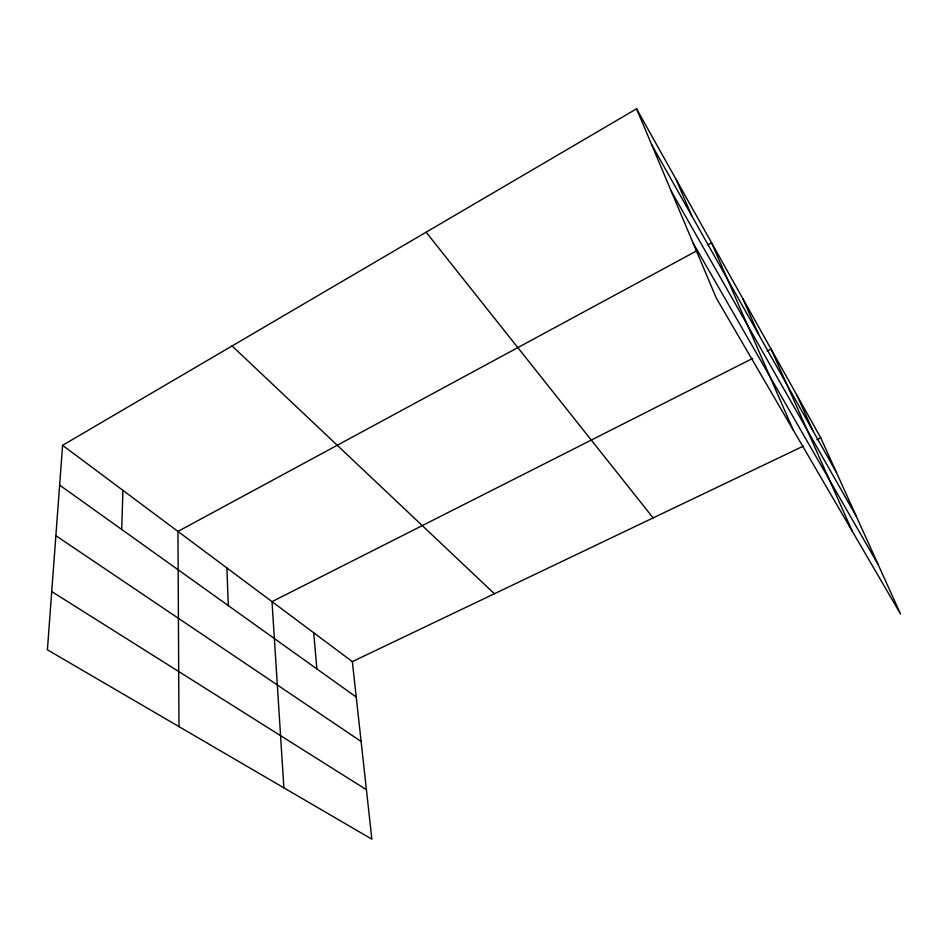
<?xml version="1.0" encoding="UTF-8"?>
<svg xmlns="http://www.w3.org/2000/svg" width="948" height="948" viewBox="0 0 948 948"><rect width="100%" height="100%" fill="white"/><g stroke="black" fill="none" stroke-linecap="round" stroke-linejoin="round"><path stroke-width="1.42" d="M121.7 529.458L122.932 490.353M62.592 445.311L47.4 649.818L371.853 839.181L352.348 661.621L62.592 445.311L636.57 108.819L820.743 437.81L900.6 614.114L716.202 297.897L636.57 108.819M697.396 250.485L177.951 531.425L178.982 726.606M707.718 244.904L711.581 242.818L793.18 429.894M752.688 358.403L272.017 601.648L283.89 787.847M767.133 351.08L771.08 349.089L852.382 531.425M352.348 661.621L803.631 445.987M816.797 439.694L820.743 437.81M51.725 591.564L366.414 789.708M55.885 535.703L361.117 741.455M59.641 485.115L356.235 697.041M232.094 345.949L494.406 593.744M426.114 232.201L653.125 517.904M693.106 243.067L878.121 564.498M671.279 191.223L856.376 516.459M651.762 144.878L836.503 472.59M796.984 395.363L812.827 430.605M742.734 298.454L758.613 334.431M676.09 179.421L691.649 215.646M313.705 632.778L316.893 668.933M226.916 567.982L228.278 605.618"/></g></svg>
